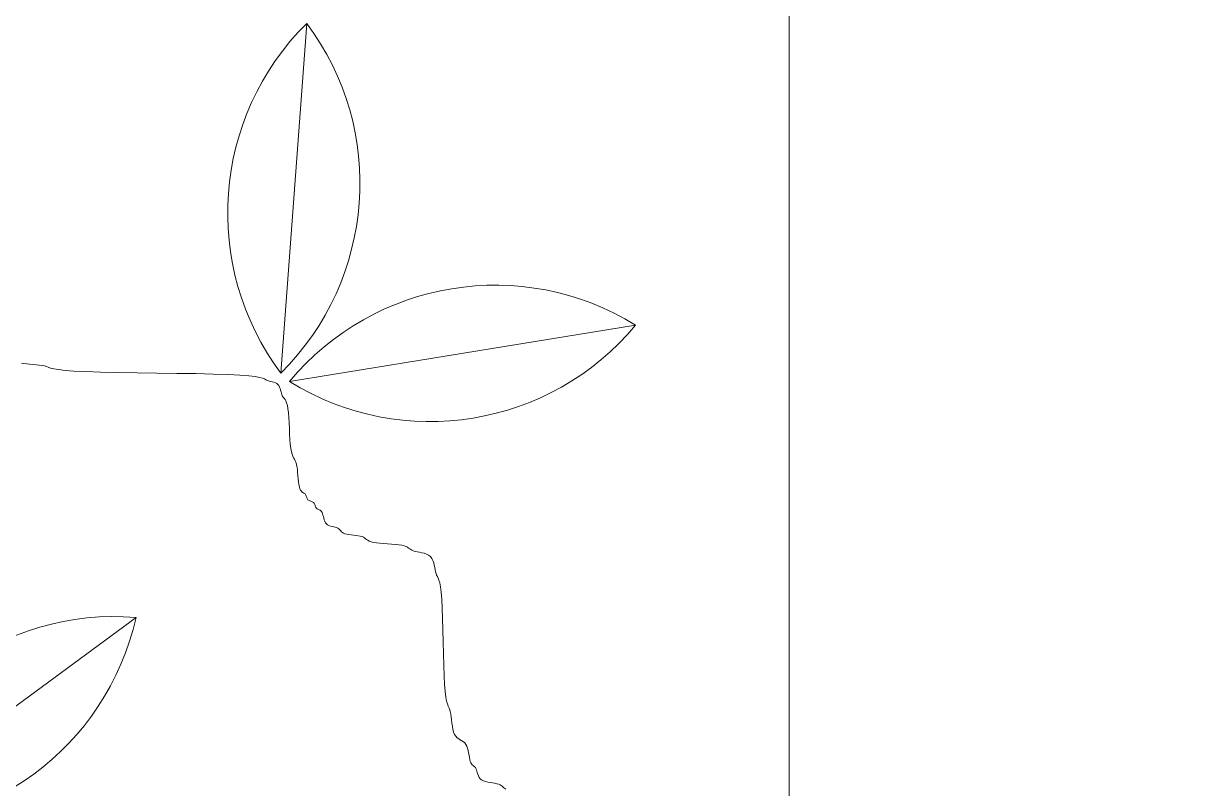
# Model space of a CAD drawing. Header units: millimetres. Extents: x 42 to 552, y 43 to 535.
# Drawn here: x 285.4556 to 285.6748, y 504.6974 to 504.8421 of the extents above; entities that cross this region are included whole.
import ezdxf

# ---------------------------------------------------------------- set-up
doc = ezdxf.new("R2010")
doc.units = ezdxf.units.MM
doc.header["$LTSCALE"] = 0.75
doc.header["$MEASUREMENT"] = 0
doc.layers.add('Gramado', color=9, linetype='Continuous', lineweight=0)
doc.layers.add('Linhas', color=7, linetype='Continuous', lineweight=15)

# ---------------------------------------------------------------- blocks, each defined once
blk = doc.blocks.new('arbusto8vista')
for p, q in [((-0.3376266709379649, 0.6997587182445386), (-0.3278285350816077, 0.831941469196039)), ((-0.334398460435068, 0.6965325612917468), (-0.203582276158329, 0.7178728763466182)), ((-0.4355520333064646, 0.7035225419957669), (-0.4346524731548982, 0.7033440197657654)), ((-0.4346524731548982, 0.7033440197657654), (-0.4336015851273771, 0.7032033019275303)), ((-0.4336015851273771, 0.7032033019275303), (-0.4324498118492102, 0.7030877866104532)), ((-0.4324498118492102, 0.7030877866104532), (-0.4312475959457345, 0.7029848719439684)), ((-0.4312475959457345, 0.7029848719439684), (-0.4300453800422304, 0.7028819560574533)), ((-0.4300453800422304, 0.7028819560574533), (-0.4288936067640634, 0.7027664370803279)), ((-0.4288936067640634, 0.7027664370803279), (-0.4278427187365423, 0.7026257131419982)), ((-0.4278427187365423, 0.7026257131419982), (-0.4269431585849759, 0.7024471823718699)), ((-0.4269431585849759, 0.7024471823718699), (-0.426206486268967, 0.7022224435737314)), ((-0.426206486268967, 0.7022224435737314), (-0.4254887310850677, 0.701959898248802)), ((-0.4254887310850677, 0.701959898248802), (-0.4246070396641528, 0.7016721485726691)), ((-0.4246070396641528, 0.7016721485726691), (-0.4233785586370402, 0.7013717967209487)), ((-0.4233785586370402, 0.7013717967209487), (-0.4216204346346046, 0.7010714448692141)), ((-0.4216204346346046, 0.7010714448692141), (-0.419149814287664, 0.7007836951930813)), ((-0.419149814287664, 0.7007836951930813), (-0.4157838442270929, 0.7005211498681518)), ((-0.4157838442270929, 0.7005211498681518), (-0.411339671083681, 0.7002964110700134)), ((-0.411339671083681, 0.7002964110700134), (-0.40571746106869, 0.7001178802490529)), ((-0.40571746106869, 0.7001178802490529), (-0.3991494587147315, 0.6999771559548833)), ((-0.3991494587147315, 0.6999771559548833), (-0.3919509281347757, 0.6998616360119172)), ((-0.3919509281347757, 0.6998616360119172), (-0.3844371334418497, 0.6997587182445386)), ((-0.3844371334418497, 0.6997587182445386), (-0.3769233387488953, 0.6996558004771742)), ((-0.3769233387488953, 0.6996558004771742), (-0.3697248081689679, 0.6995402805341939)), ((-0.3697248081689679, 0.6995402805341939), (-0.363156805814981, 0.6993995562400244)), ((-0.363156805814981, 0.6993995562400244), (-0.35753459579999, 0.699221025419078)), ((-0.35753459579999, 0.699221025419078), (-0.3530925244326681, 0.6989962866209254)), ((-0.3530925244326681, 0.6989962866209254), (-0.3497412668044717, 0.698733741295996)), ((-0.3497412668044717, 0.698733741295996), (-0.34731058020256, 0.6984459916198631)), ((-0.34731058020256, 0.6984459916198631), (-0.3456302219141776, 0.6981456397681427)), ((-0.3456302219141776, 0.6981456397681427), (-0.3445299492264269, 0.6978452879164223)), ((-0.3445299492264269, 0.6978452879164223), (-0.343839519426524, 0.6975575382402894)), ((-0.343839519426524, 0.6975575382402894), (-0.3433886898015999, 0.6972949929153458)), ((-0.3433886898015999, 0.6972949929153458), (-0.343007217638899, 0.6970702541172074)), ((-0.343007217638899, 0.6970702541172074), (-0.3425574375631015, 0.6968906731657825)), ((-0.3425574375631015, 0.6968906731657825), (-0.342031993549341, 0.6967425979583624)), ((-0.342031993549341, 0.6967425979583624), (-0.3414561069102717, 0.6966071255365449)), ((-0.3414561069102717, 0.6966071255365449), (-0.3408549989585197, 0.6964653529419422)), ((-0.3408549989585197, 0.6964653529419422), (-0.3402538910067676, 0.6962983772161522)), ((-0.3402538910067676, 0.6962983772161522), (-0.3396780043676983, 0.6960872954008153)), ((-0.3396780043676983, 0.6960872954008153), (-0.3391525603539378, 0.6958132045375152)), ((-0.3391525603539378, 0.6958132045375152), (-0.3387027802781404, 0.695457201667864)), ((-0.3387027802781404, 0.695457201667864), (-0.3383465292750714, 0.6950077349500674)), ((-0.3383465292750714, 0.6950077349500674), (-0.3380722477676841, 0.6944826570087059)), ((-0.3380722477676841, 0.6944826570087059), (-0.3378610200009859, 0.6939071715849963)), ((-0.3378610200009859, 0.6939071715849963), (-0.3376939302200128, 0.6933064824200841)), ((-0.3376939302200128, 0.6933064824200841), (-0.337552062669829, 0.6927057932551861)), ((-0.337552062669829, 0.6927057932551861), (-0.3374165015954134, 0.6921303078314622)), ((-0.3374165015954134, 0.6921303078314622), (-0.3372683312418587, 0.691605229890115)), ((-0.3372683312418587, 0.691605229890115), (-0.3370886358541441, 0.6911557631723184)), ((-0.3370886358541441, 0.6911557631723184), (-0.3368637540027066, 0.6907934593165379)), ((-0.3368637540027066, 0.6907934593165379), (-0.3366010415594474, 0.6904752615503185)), ((-0.3366010415594474, 0.6904752615503185), (-0.3363131087216118, 0.6901444609985106)), ((-0.3363131087216118, 0.6901444609985106), (-0.3360125656865307, 0.6897443487859078)), ((-0.3360125656865307, 0.6897443487859078), (-0.3357120226514212, 0.6892182160373466)), ((-0.3357120226514212, 0.6892182160373466), (-0.335424089813614, 0.6885093538776772)), ((-0.335424089813614, 0.6885093538776772), (-0.3351613773703264, 0.6875610534317076)), ((-0.3351613773703264, 0.6875610534317076), (-0.3349364955188889, 0.686316605824274)), ((-0.3349364955188889, 0.686316605824274), (-0.3347578510574749, 0.6847434559942513)), ((-0.3347578510574749, 0.6847434559942513), (-0.3346170371878827, 0.6829056641367401)), ((-0.3346170371878827, 0.6829056641367401), (-0.3345014437128384, 0.6808914442609222)), ((-0.3345014437128384, 0.6808914442609222), (-0.334398460435068, 0.6787890103759366)), ((-0.334398460435068, 0.6787890103759366), (-0.3342954771573261, 0.6766865764909511)), ((-0.3342954771573261, 0.6766865764909511), (-0.3341798836822818, 0.6746723566151331)), ((-0.3341798836822818, 0.6746723566151331), (-0.3340390698126896, 0.6728345647576219)), ((-0.3340390698126896, 0.6728345647576219), (-0.3338604253512756, 0.6712614149275993)), ((-0.3338604253512756, 0.6712614149275993), (-0.3336355434998381, 0.6700148669575583)), ((-0.3336355434998381, 0.6700148669575583), (-0.3333728310565505, 0.6690518639733938)), ((-0.3333728310565505, 0.6690518639733938), (-0.3330848982187433, 0.668303094924326)), ((-0.3330848982187433, 0.668303094924326), (-0.3327843551836338, 0.6676992487596038)), ((-0.3327843551836338, 0.6676992487596038), (-0.3324838121485527, 0.6671710144284333)), ((-0.3324838121485527, 0.6671710144284333), (-0.3321958793107171, 0.6666490808800631)), ((-0.3321958793107171, 0.6666490808800631), (-0.3319331668674579, 0.6660641370637137)), ((-0.3319331668674579, 0.6660641370637137), (-0.3317082850160205, 0.6653468719286195)), ((-0.3317082850160205, 0.6653468719286195), (-0.3315296404780952, 0.6644479276145319)), ((-0.3315296404780952, 0.6644479276145319), (-0.3313888260729243, 0.6633977590233116)), ((-0.3313888260729243, 0.6633977590233116), (-0.3312732311442232, 0.6622467742473361)), ((-0.3312732311442232, 0.6622467742473361), (-0.3311702450356222, 0.6610453813789832)), ((-0.3311702450356222, 0.6610453813789832), (-0.3310672570908366, 0.6598439885106302)), ((-0.3310672570908366, 0.6598439885106302), (-0.3309516566534683, 0.6586930037346406)), ((-0.3309516566534683, 0.6586930037346406), (-0.330810833067261, 0.6576428351434345)), ((-0.330810833067261, 0.6576428351434345), (-0.3306321756758166, 0.6567438908293468)), ((-0.3306321756758166, 0.6567438908293468), (-0.330407277451485, 0.6560329266803819)), ((-0.330407277451485, 0.6560329266803819), (-0.3301445458809837, 0.6554920897669376)), ((-0.3301445458809837, 0.6554920897669376), (-0.3298565920797216, 0.6550898749550385)), ((-0.3298565920797216, 0.6550898749550385), (-0.3295560271630791, 0.6547947771106948)), ((-0.3295560271630791, 0.6547947771106948), (-0.3292554622464365, 0.654575291099917)), ((-0.3292554622464365, 0.654575291099917), (-0.3289675084451744, 0.6543999117887012)), ((-0.3289675084451744, 0.6543999117887012), (-0.3287047768746731, 0.6542371340430861)), ((-0.3287047768746731, 0.6542371340430861), (-0.3284798786503416, 0.6540554527290539)), ((-0.3284798786503416, 0.6540554527290539), (-0.3283012212589256, 0.6538307139309154)), ((-0.3283012212589256, 0.6538307139309154), (-0.3281603976726899, 0.653568168605986)), ((-0.3281603976726899, 0.653568168605986), (-0.32804479723535, 0.6532804189298531)), ((-0.32804479723535, 0.6532804189298531), (-0.327941809290536, 0.6529800670781185)), ((-0.327941809290536, 0.6529800670781185), (-0.3278388231819349, 0.6526797152263981)), ((-0.3278388231819349, 0.6526797152263981), (-0.3277232282532339, 0.6523919655502652)), ((-0.3277232282532339, 0.6523919655502652), (-0.3275824138480914, 0.6521294202253358)), ((-0.3275824138480914, 0.6521294202253358), (-0.3274037693101661, 0.6519046814271974)), ((-0.3274037693101661, 0.6519046814271974), (-0.3271788874587287, 0.6517261506570691)), ((-0.3271788874587287, 0.6517261506570691), (-0.326916175015441, 0.6515854267187393)), ((-0.326916175015441, 0.6515854267187393), (-0.3266282421776339, 0.651469907741614)), ((-0.3266282421776339, 0.651469907741614), (-0.3263276991425244, 0.651366991855113)), ((-0.3263276991425244, 0.651366991855113), (-0.3260271561074433, 0.651264077188614)), ((-0.3260271561074433, 0.651264077188614), (-0.3257392232696077, 0.6511485618715369)), ((-0.3257392232696077, 0.6511485618715369), (-0.3254765108263484, 0.6510078440333018)), ((-0.3254765108263484, 0.6510078440333018), (-0.325251628974911, 0.6508293218033145)), ((-0.325251628974911, 0.6508293218033145), (-0.3250729844369573, 0.6506045938836564)), ((-0.3250729844369573, 0.6506045938836564), (-0.3249321700318148, 0.6503420612672386)), ((-0.3249321700318148, 0.6503420612672386), (-0.3248165751031138, 0.6500543255196476)), ((-0.3248165751031138, 0.6500543255196476), (-0.3247135889945127, 0.64975398820647)), ((-0.3247135889945127, 0.64975398820647), (-0.3246106010497272, 0.6494536508932924)), ((-0.3246106010497272, 0.6494536508932924), (-0.3244950006123588, 0.6491659151457014)), ((-0.3244950006123588, 0.6491659151457014), (-0.3243541770261515, 0.6489033825292836)), ((-0.3243541770261515, 0.6489033825292836), (-0.3241755196347071, 0.6486786546096397)), ((-0.3241755196347071, 0.6486786546096397), (-0.3239506214103756, 0.6484990821983416)), ((-0.3239506214103756, 0.6484990821983416), (-0.3236878898398743, 0.6483510130910162)), ((-0.3236878898398743, 0.6483510130910162), (-0.3233999360386122, 0.648215544329247)), ((-0.3233999360386122, 0.648215544329247), (-0.3230993711219696, 0.6480737729546604)), ((-0.3230993711219696, 0.6480737729546604), (-0.3227988062053271, 0.6479067960088685)), ((-0.3227988062053271, 0.6479067960088685), (-0.322510852404065, 0.6476957105334549)), ((-0.322510852404065, 0.6476957105334549), (-0.3222481208335637, 0.6474216135700601)), ((-0.3222481208335637, 0.6474216135700601), (-0.3220232226092321, 0.6470656021602963)), ((-0.3220232226092321, 0.6470656021602963), (-0.3218435143680267, 0.6466161245640052)), ((-0.3218435143680267, 0.6466161245640052), (-0.3216953348334073, 0.6460910339141321)), ((-0.3216953348334073, 0.6460910339141321), (-0.3215597682503528, 0.6455155345618664)), ((-0.3215597682503528, 0.6455155345618664), (-0.321417898863956, 0.6449148308584256)), ((-0.321417898863956, 0.6449148308584256), (-0.3212508109191958, 0.6443141271549706)), ((-0.3212508109191958, 0.6443141271549706), (-0.3210395886611366, 0.6437386278027191)), ((-0.3210395886611366, 0.6437386278027191), (-0.3207653163348141, 0.643213537152846)), ((-0.3207653163348141, 0.643213537152846), (-0.3204090781852358, 0.6427640595565549)), ((-0.3204090781852358, 0.6427640595565549), (-0.3199593144823609, 0.6424080480959447)), ((-0.3199593144823609, 0.6424080480959447), (-0.319433889595814, 0.6421339507767101)), ((-0.319433889595814, 0.6421339507767101), (-0.3188580239201713, 0.64192286433547)), ((-0.3188580239201713, 0.64192286433547), (-0.3182569378499807, 0.6417558855088004)), ((-0.3182569378499807, 0.6417558855088004), (-0.3176558517797901, 0.6416141110333342)), ((-0.3176558517797901, 0.6416141110333342), (-0.3170799861041189, 0.641478637645676)), ((-0.3170799861041189, 0.641478637645676), (-0.3165545612176004, 0.6413305620824161)), ((-0.3165545612176004, 0.6413305620824161), (-0.3161047975147255, 0.641150981080159)), ((-0.3161047975147255, 0.641150981080159), (-0.3157464575890856, 0.6409262422820063)), ((-0.3157464575890856, 0.6409262422820063), (-0.3154574728303601, 0.6406636969570769)), ((-0.3154574728303601, 0.6406636969570769), (-0.3152063168272718, 0.640375947280944)), ((-0.3152063168272718, 0.640375947280944), (-0.3149614631684869, 0.6400755954292237)), ((-0.3149614631684869, 0.6400755954292237), (-0.3146913854426998, 0.639775243577489)), ((-0.3146913854426998, 0.639775243577489), (-0.3143645572386617, 0.6394874939013704)), ((-0.3143645572386617, 0.6394874939013704), (-0.3139494521450388, 0.6392249485764268)), ((-0.3139494521450388, 0.6392249485764268), (-0.3134145437505254, 0.6390002097782883)), ((-0.3134145437505254, 0.6390002097782883), (-0.3127398654504248, 0.63882167900816)), ((-0.3127398654504248, 0.63882167900816), (-0.311951689866163, 0.6386809550698445)), ((-0.311951689866163, 0.6386809550698445), (-0.3110878494258031, 0.6385654360927191)), ((-0.3110878494258031, 0.6385654360927191), (-0.3101861765574085, 0.638462520206204)), ((-0.3101861765574085, 0.638462520206204), (-0.3092845036890424, 0.6383596055397049)), ((-0.3092845036890424, 0.6383596055397049), (-0.3084206632486826, 0.6382440902226421)), ((-0.3084206632486826, 0.6382440902226421), (-0.3076324876644208, 0.6381033723843927)), ((-0.3076324876644208, 0.6381033723843927), (-0.3069578093643202, 0.6379248501544055)), ((-0.3069578093643202, 0.6379248501544055), (-0.3064197482674729, 0.6377001222347474)), ((-0.3064197482674729, 0.6377001222347474), (-0.3059825742574844, 0.6374375896183437)), ((-0.3059825742574844, 0.6374375896183437), (-0.3055958447090461, 0.6371498538707527)), ((-0.3055958447090461, 0.6371498538707527), (-0.3052091169967923, 0.6368495165575752)), ((-0.3052091169967923, 0.6368495165575752), (-0.3047719484954428, 0.6365491792443976)), ((-0.3047719484954428, 0.6365491792443976), (-0.3042338965796887, 0.6362614434968066)), ((-0.3042338965796887, 0.6362614434968066), (-0.3035445186241645, 0.6359989108803887)), ((-0.3035445186241645, 0.6359989108803887), (-0.3026533720035616, 0.6357741829607306)), ((-0.3026533720035616, 0.6357741829607306), (-0.3015289300005577, 0.6355956607307434)), ((-0.3015289300005577, 0.6355956607307434), (-0.3002153295297774, 0.6354549428925083)), ((-0.3002153295297774, 0.6354549428925083), (-0.2987756234137748, 0.6353394275754312)), ((-0.2987756234137748, 0.6353394275754312), (-0.2972728644751896, 0.6352365129089321)), ((-0.2972728644751896, 0.6352365129089321), (-0.2957701055366044, 0.635133597022417)), ((-0.2957701055366044, 0.635133597022417), (-0.2943303994206303, 0.6350180780453059)), ((-0.2943303994206303, 0.6350180780453059), (-0.2930167989498216, 0.6348773541069761)), ((-0.2930167989498216, 0.6348773541069761), (-0.2918923569468177, 0.6346988233368478)), ((-0.2918923569468177, 0.6346988233368478), (-0.2910012104027544, 0.6344740845387093)), ((-0.2910012104027544, 0.6344740845387093), (-0.2903118329827805, 0.6342115392137657)), ((-0.2903118329827805, 0.6342115392137657), (-0.2897737825206832, 0.633923789537647)), ((-0.2897737825206832, 0.633923789537647), (-0.2893366168501643, 0.6336234376859124)), ((-0.2893366168501643, 0.6336234376859124), (-0.2889498938049826, 0.6333230858341921)), ((-0.2889498938049826, 0.6333230858341921), (-0.2885631712188399, 0.6330353361580592)), ((-0.2885631712188399, 0.6330353361580592), (-0.2881260069254949, 0.6327727908331298)), ((-0.2881260069254949, 0.6327727908331298), (-0.2875879587586496, 0.6325480520349913)), ((-0.2875879587586496, 0.6325480520349913), (-0.2869132968314148, 0.6323674209022698)), ((-0.2869132968314148, 0.6323674209022698), (-0.286125140374395, 0.6322119944257452)), ((-0.286125140374395, 0.6322119944257452), (-0.2852613208974901, 0.6320565685592214)), ((-0.2852613208974901, 0.6320565685592214), (-0.284359669910657, 0.6318759392565312)), ((-0.284359669910657, 0.6318759392565312), (-0.2834580189237954, 0.6316449024714643)), ((-0.2834580189237954, 0.6316449024714643), (-0.2825941994468906, 0.6313382541578392)), ((-0.2825941994468906, 0.6313382541578392), (-0.2818060429898708, 0.6309307902694741)), ((-0.2818060429898708, 0.6309307902694741), (-0.2811313810626359, 0.6303973067601731)), ((-0.2811313810626359, 0.6303973067601731), (-0.2805975364479139, 0.6297231012442239)), ((-0.2805975364479139, 0.6297231012442239), (-0.2801897970193465, 0.6289354779779472)), ((-0.2801897970193465, 0.6289354779779472), (-0.2798829419232902, 0.6280722428780905)), ((-0.2798829419232902, 0.6280722428780905), (-0.2796517503061864, 0.6271712018614721)), ((-0.2796517503061864, 0.6271712018614721), (-0.2794710013143629, 0.6262701608448396)), ((-0.2794710013143629, 0.6262701608448396), (-0.2793154740942896, 0.6254069257449828)), ((-0.2793154740942896, 0.6254069257449828), (-0.2791599477923228, 0.6246193024787061)), ((-0.2791599477923228, 0.6246193024787061), (-0.2789792015548471, 0.6239450969627711)), ((-0.2789792015548471, 0.6239450969627711), (-0.2787543197034097, 0.6233969111186042)), ((-0.2787543197034097, 0.6233969111186042), (-0.278491607260122, 0.6228865308862055)), ((-0.278491607260122, 0.6228865308862055), (-0.2782036744223149, 0.62230053821024)), ((-0.2782036744223149, 0.62230053821024), (-0.2779031313872053, 0.6215255150353585)), ((-0.2779031313872053, 0.6215255150353585), (-0.2776025883520958, 0.6204480433061974)), ((-0.2776025883520958, 0.6204480433061974), (-0.2773146555142887, 0.6189547049674218)), ((-0.2773146555142887, 0.6189547049674218), (-0.2770519430710294, 0.6169320819636823)), ((-0.2770519430710294, 0.6169320819636823), (-0.276827061219592, 0.6142667562396156)), ((-0.276827061219592, 0.6142667562396156), (-0.2766484166816383, 0.6108957177814176)), ((-0.2766484166816383, 0.6108957177814176), (-0.2765076022764958, 0.60695758874148)), ((-0.4990421318243818, 0.5287747421805875), (-0.3923316297377824, 0.6073950440102749)), ((-0.2765076022764958, 0.60695758874148), (-0.2763920073477948, 0.602641399313697)), ((-0.2763920073477948, 0.602641399313697), (-0.2762890212391937, 0.5981361796920055)), ((-0.2762890212391937, 0.5981361796920055), (-0.2761860332943797, 0.593630960070314)), ((-0.2761860332943797, 0.593630960070314), (-0.2760704328570398, 0.589314770642531)), ((-0.2760704328570398, 0.589314770642531), (-0.2759296092708325, 0.5853766416025934)), ((-0.2759296092708325, 0.5853766416025934), (-0.2757509518793881, 0.5820056031443954)), ((-0.2757509518793881, 0.5820056031443954), (-0.2755260536550566, 0.5793392272390321)), ((-0.2755260536550566, 0.5793392272390321), (-0.2752633220845553, 0.5773092529661881)), ((-0.2752633220845553, 0.5773092529661881), (-0.2749753682832932, 0.5757959611827204)), ((-0.2749753682832932, 0.5757959611827204), (-0.2746748033666506, 0.5746796327454717)), ((-0.2746748033666506, 0.5746796327454717), (-0.2743742384500081, 0.5738405485112992)), ((-0.2743742384500081, 0.5738405485112992), (-0.274086284648746, 0.5731589893370597)), ((-0.274086284648746, 0.5731589893370597), (-0.2738235530782447, 0.5725152360796102)), ((-0.2738235530782447, 0.5725152360796102), (-0.2735986548539131, 0.5717895695957793)), ((-0.2735986548539131, 0.5717895695957793), (-0.2734189466127077, 0.5708906252816917)), ((-0.2734189466127077, 0.5708906252816917), (-0.2732707670780883, 0.5698404566904713)), ((-0.2732707670780883, 0.5698404566904713), (-0.2731352004950338, 0.5686894719144959)), ((-0.2731352004950338, 0.5686894719144959), (-0.272993331108637, 0.567488079046143)), ((-0.272993331108637, 0.567488079046143), (-0.2728262431638768, 0.56628668617779)), ((-0.2728262431638768, 0.56628668617779), (-0.2726150209058176, 0.5651357014018146)), ((-0.2726150209058176, 0.5651357014018146), (-0.2723407485794951, 0.5640855328105943)), ((-0.2723407485794951, 0.5640855328105943), (-0.2719845104299168, 0.5631865884965066)), ((-0.2719845104299168, 0.5631865884965066), (-0.2715347467270419, 0.5624735240357808)), ((-0.2715347467270419, 0.5624735240357808), (-0.271009321840495, 0.5619179849399814)), ((-0.271009321840495, 0.5619179849399814), (-0.2704334561648523, 0.5614758642045388)), ((-0.2704334561648523, 0.5614758642045388), (-0.2698323700946617, 0.5611030548248834)), ((-0.2698323700946617, 0.5611030548248834), (-0.2692312840244426, 0.5607554497964031)), ((-0.2692312840244426, 0.5607554497964031), (-0.2686554183487999, 0.5603889421145425)), ((-0.2686554183487999, 0.5603889421145425), (-0.2681299934622814, 0.5599594247747177)), ((-0.2681299934622814, 0.5599594247747177), (-0.2676802297594065, 0.559422790772345)), ((-0.2676802297594065, 0.559422790772345), (-0.2673239916098282, 0.55874858525641)), ((-0.2673239916098282, 0.55874858525641), (-0.2670497192834773, 0.5579609619901191)), ((-0.2670497192834773, 0.5579609619901191), (-0.2668384970254181, 0.5570977268902766)), ((-0.2668384970254181, 0.5570977268902766), (-0.2666714090806863, 0.556196685873644)), ((-0.2666714090806863, 0.556196685873644), (-0.2665295396942611, 0.5552956448570114)), ((-0.2665295396942611, 0.5552956448570114), (-0.266393973111235, 0.5544324097571689)), ((-0.266393973111235, 0.5544324097571689), (-0.2662457935766156, 0.553644786490878)), ((-0.2662457935766156, 0.553644786490878), (-0.2660660853354102, 0.552970580974943)), ((-0.2660660853354102, 0.552970580974943), (-0.2658411871110502, 0.5524360473351635)), ((-0.2658411871110502, 0.5524360473351635), (-0.2655784555405774, 0.5520212325335336)), ((-0.2655784555405774, 0.5520212325335336), (-0.2652905017393152, 0.5516946317410714)), ((-0.2652905017393152, 0.5516946317410714), (-0.2649899368226443, 0.5514247401287662)), ((-0.2649899368226443, 0.5514247401287662), (-0.2646893719060017, 0.5511800528676787)), ((-0.2646893719060017, 0.5511800528676787), (-0.2644014181047396, 0.5509290651287841)), ((-0.2644014181047396, 0.5509290651287841), (-0.2641386865342668, 0.5506402720831289)), ((-0.2641386865342668, 0.5506402720831289), (-0.2639137883099067, 0.5502821689017026)), ((-0.2639137883099067, 0.5502821689017026), (-0.2637330291424291, 0.549832702183906)), ((-0.2637330291424291, 0.549832702183906), (-0.2635774931238188, 0.5493076242425587)), ((-0.2635774931238188, 0.5493076242425587), (-0.2634219589414215, 0.5487321388188491)), ((-0.2634219589414215, 0.5487321388188491), (-0.2632412052825828, 0.5481314496539369)), ((-0.2632412052825828, 0.5481314496539369), (-0.2630100108346483, 0.5475307604890389)), ((-0.2630100108346483, 0.5475307604890389), (-0.2627031542849352, 0.546955275065315)), ((-0.2627031542849352, 0.546955275065315), (-0.2622954143207892, 0.5464301971239678)), ((-0.2622954143207892, 0.5464301971239678), (-0.2617615696295559, 0.5459807304061712)), ((-0.2617615696295559, 0.5459807304061712), (-0.261086907702321, 0.54562472753652)), ((-0.261086907702321, 0.54562472753652), (-0.2602987512453012, 0.5453506366732199)), ((-0.2602987512453012, 0.5453506366732199), (-0.2594349317683964, 0.5451395548578688)), ((-0.2594349317683964, 0.5451395548578688), (-0.2585332807815348, 0.544972579132093)), ((-0.2585332807815348, 0.544972579132093), (-0.2576316297947017, 0.5448308065374903)), ((-0.2576316297947017, 0.5448308065374903), (-0.2567678103177968, 0.5446953341156728)), ((-0.2567678103177968, 0.5446953341156728), (-0.255979653860777, 0.5445472589082385)), ((-0.255979653860777, 0.5445472589082385), (-0.2553049919335422, 0.5443676779568136)), ((-0.2553049919335422, 0.5443676779568136), (-0.2547690455427585, 0.5441429391586752)), ((-0.2547690455427585, 0.5441429391586752), (-0.2543465936817881, 0.5438803938337458)), ((-0.2543465936817881, 0.5438803938337458), (-0.2539998048407028, 0.5435926441576129)), ((-0.2539998048407028, 0.5435926441576129), (-0.2536908475095458, 0.5432922923058925)), ((-0.2536908475095458, 0.5432922923058925), (-0.2533818901783889, 0.5429919404541579)), ((-0.2533818901783889, 0.5429919404541579), (-0.2530351013373036, 0.5427041907780392)), ((-0.2530351013373036, 0.5427041907780392), (-0.2526126494763332, 0.5424416454530956))]:
    blk.add_line(p, q)
for centre, start, end in [((-0.256702030421593, 0.760214646709116), 134.7592252412499, 216.7621042314078), ((-0.4087531755979512, 0.7714855407314474), 314.7592252412522, 36.76210423141007), ((-0.2567163789933886, 0.6319631339123077), 58.2637265119799, 140.2666055021372), ((-0.28126435759998, 0.7824423037260715), 238.2637265119818, 320.2666055021395), ((-0.4004680196162553, 0.5067098122781175), 85.37995805340678, 167.382837043564), ((-0.490905741945852, 0.6294599739128302), 265.3799580534084, 347.3828370435656)]:
    blk.add_arc(centre, 0.1010134482592243, start, end)

msp = doc.modelspace()

# ---------------------------------------------------------------- linework, layer by layer
at = {"layer": 'Linhas'}
msp.add_lwpolyline([(285.6002793793048, 507.2377642132709), (285.8464921939626, 507.2377642132709), (285.8464921939626, 504.2377642132712), (285.6002793793048, 504.2377642132712)], close=True, dxfattribs=at)

# ---------------------------------------------------------------- block references
at = {"layer": 'Gramado', "xscale": 0.5, "yscale": 0.5, "zscale": 0.5}
msp.add_blockref('arbusto8vista', (285.6730797508817, 504.4260773757333), dxfattribs=at)

doc.saveas('drawing.dxf')
